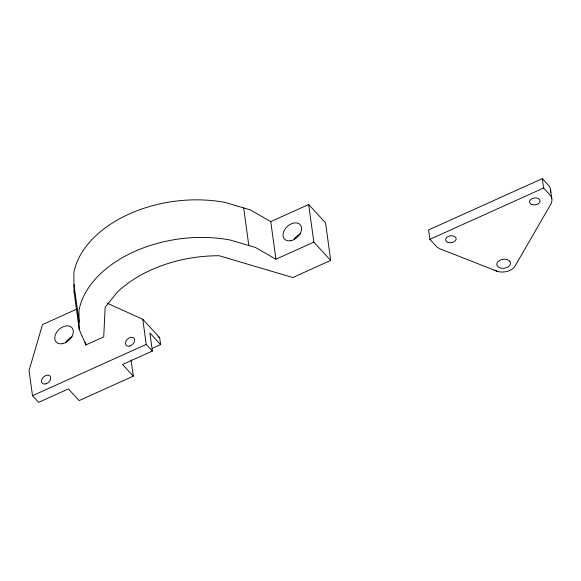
<?xml version="1.0" encoding="UTF-8"?>
<svg xmlns="http://www.w3.org/2000/svg" width="581" height="581" viewBox="0 0 581 581"><rect width="100%" height="100%" fill="white"/><g stroke="black" fill="none" stroke-linecap="round" stroke-linejoin="round"><path stroke-width="0.87" d="M77.106 308.976L42.493 324.59L29.05 370.569L32.492 395.705L38.622 402.364L68.413 388.929L79.139 400.585L133.296 376.154L131.052 359.792M85.552 342.231L85.915 344.918L79.198 329.391L74.048 291.793L73.845 272.794A111.145 72.48 -7.8 0 1 225.123 202.442L250.215 209.872L270.775 221.615L308.685 204.519L325.542 222.835L330.691 260.426L292.78 277.529L219.197 255.742A111.145 72.48 -7.8 0 0 117.362 292.069L105.176 307.175L103.716 336.886L85.552 345.078L85.189 342.391M79.198 329.391L78.994 310.385A111.145 72.48 -7.8 0 1 230.272 240.033L255.364 247.462L275.924 259.213L313.834 242.11L330.691 260.426M32.492 395.705L146.23 344.402L152.36 351.062L122.569 364.505L133.296 376.154M152.331 348.36L160.603 344.627L159.637 337.583L142.781 319.267L107.572 303.362M542.313 178.636L428.582 229.938L429.867 239.336L435.997 245.995A17.205 11.221 -7.8 0 0 442.206 249.67L497.329 271.349A12.513 8.156 -7.8 0 0 515.637 265.038L550.592 204.585A17.205 11.221 -7.8 0 0 549.735 194.693L543.605 188.033L542.313 178.636L548.442 185.295A17.205 11.221 -7.8 0 1 550.497 192.26M429.867 239.336L543.605 188.033M494.765 270.23L497.329 271.349M158.003 336.842L159.637 337.583M160.603 344.627L149.876 332.971L152.36 351.062M74.048 291.793L74.76 293.427M550.534 189.312L551.827 198.709M308.685 204.519L313.834 242.11M270.775 221.615L275.924 259.213M243.657 207.933L248.806 245.523M142.781 319.267L146.23 344.402M73.969 284.472L79.118 322.063M65.936 342.115A10.632 7.342 -42.6 0 1 72.124 336.835M294.211 239.14A10.632 7.342 -42.6 0 1 300.406 233.867M509.719 261.232L508.695 260.346A6.885 4.488 -7.8 0 0 499.725 260.39A6.885 4.488 -7.8 0 0 497.561 266.338L498.585 267.224A6.885 4.488 -7.8 0 0 507.554 267.18A6.885 4.488 -7.8 0 0 509.719 261.232M532.152 204.621A5.316 3.464 -7.8 0 0 540.127 201.026A5.316 3.464 -7.8 0 0 532.232 198.579A5.316 3.464 -7.8 0 0 532.152 204.621M448.205 242.488A5.316 3.464 -7.8 0 0 456.179 238.893A5.316 3.464 -7.8 0 0 448.285 236.445A5.316 3.464 -7.8 0 0 448.205 242.488M62.697 343.625A10.632 7.342 -42.6 0 0 72.632 328.752A10.632 7.342 -42.6 0 0 56.742 332.121A10.632 7.342 -42.6 0 0 62.697 343.625M290.979 240.657A10.632 7.342 -42.6 0 0 300.914 225.784A10.632 7.342 -42.6 0 0 285.017 229.154A10.632 7.342 -42.6 0 0 290.979 240.657M129.991 345.956A5.316 3.675 -42.6 0 0 134.088 338.28A5.316 3.675 -42.6 0 0 126.062 340.938A5.316 3.675 -42.6 0 0 129.991 345.956M46.044 383.823A5.316 3.675 -42.6 0 0 50.14 376.147A5.316 3.675 -42.6 0 0 42.115 378.805A5.316 3.675 -42.6 0 0 46.044 383.823"/></g></svg>
